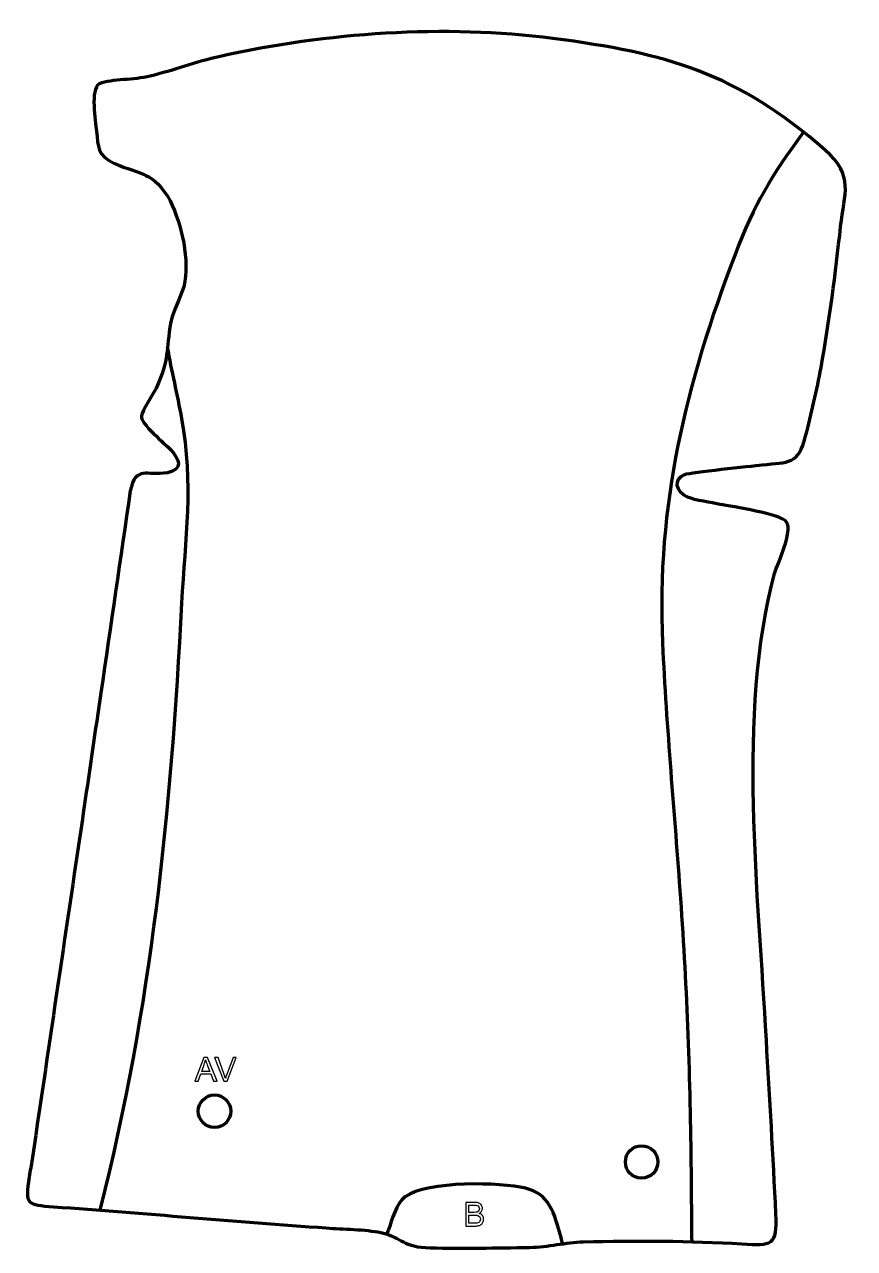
# Model space of a CAD drawing. Header units: millimetres. Extents: x 945 to 1584, y -90 to 851.
import ezdxf

# ---------------------------------------------------------------- set-up
doc = ezdxf.new("R2010")
doc.units = ezdxf.units.MM
doc.header["$MEASUREMENT"] = 0
doc.layers.add('layer 2', color=7, linetype='Continuous')
doc.layers.add('layer 3', color=7, linetype='Continuous')

msp = doc.modelspace()

# ---------------------------------------------------------------- linework, layer by layer
at = {"layer": 'layer 2', "color": 142, "lineweight": 200}
for centre in [(1091.5783, 15.5106), (1420.0586, -23.5158)]:
    msp.add_ellipse(centre, major_axis=(0, 12.5), ratio=1, dxfattribs=at)
at = {"layer": 'layer 2', "color": 142, "lineweight": 158}
for points, knots in [([(1544.683, 768.6825), (1518.8635, 733.1038), (1507.6099, 715.3805), (1491.689, 673.8151), (1491.689, 673.8151), (1454.1372, 575.3573), (1431.3533, 481.7092), (1436.1235, 375.5901), (1436.1235, 375.5901), (1439.1767, 310.2587), (1445.3387, 244.4068), (1449.9677, 179.0738), (1449.9677, 179.0738), (1454.9334, 108.9902), (1457.4059, 39.3655), (1458.0662, -30.8797), (1458.0662, -30.8797), (1458.2354, -48.865), (1458.4043, -66.8502), (1458.5733, -84.8355)], [0, 0, 0, 0, 0.16666667, 0.16666667, 0.16666667, 0.16666667, 0.33333333, 0.33333333, 0.33333333, 0.33333333, 0.5, 0.5, 0.5, 0.5, 0.66666667, 0.66666667, 0.66666667, 0.66666667, 1, 1, 1, 1]), ([(1003.8705, -59.6311), (1043.3502, 96.3054), (1058.2456, 246.1823), (1066.4578, 406.2458), (1066.4578, 406.2458), (1069.2979, 456.5338), (1075.7148, 497.659), (1066.4446, 548.3339), (1066.4446, 548.3339), (1063.0888, 566.6783), (1058.7651, 584.8103), (1055.4601, 603.1801)], [0, 0, 0, 0, 0.25, 0.25, 0.25, 0.25, 0.5, 0.5, 0.5, 0.5, 1, 1, 1, 1]), ([(1359.3389, -86.4888), (1352.4935, -59.7387), (1348.4133, -48.0667), (1330.6735, -43.7272), (1330.6735, -43.7272), (1312.0827, -39.1795), (1255.3188, -37.7302), (1238.005, -50.4556), (1238.005, -50.4556), (1231.6477, -55.1283), (1227.9624, -68.4725), (1225.2768, -75.8238), (1225.2768, -75.8238), (1224.868, -76.9082), (1224.4603, -77.9931), (1224.0512, -79.0774)], [0, 0, 0, 0, 0.2, 0.2, 0.2, 0.2, 0.4, 0.4, 0.4, 0.4, 0.6, 0.6, 0.6, 0.6, 1, 1, 1, 1])]:
    msp.add_open_spline(points, degree=3, knots=knots, dxfattribs=at)
at = {"layer": 'layer 2', "color": 142}
for points, knots in [([(1076.4594, 38.6971), (1076.4594, 38.6971), (1083.4359, 56.8835), (1083.4359, 56.8835), (1083.4359, 56.8835), (1083.4359, 56.8835), (1086.0818, 56.8835), (1086.0818, 56.8835), (1086.0818, 56.8835), (1086.0818, 56.8835), (1093.4859, 38.6971), (1093.4859, 38.6971), (1093.4859, 38.6971), (1093.4859, 38.6971), (1090.7469, 38.6971), (1090.7469, 38.6971), (1090.7469, 38.6971), (1090.7469, 38.6971), (1088.6429, 44.2089), (1088.6429, 44.2089), (1088.6429, 44.2089), (1088.6429, 44.2089), (1080.9848, 44.2089), (1080.9848, 44.2089), (1080.9848, 44.2089), (1080.9848, 44.2089), (1079.0121, 38.6971), (1079.0121, 38.6971), (1079.0121, 38.6971), (1079.0121, 38.6971), (1076.4594, 38.6971), (1076.4594, 38.6971)], [0, 0, 0, 0, 0.11111111, 0.11111111, 0.11111111, 0.11111111, 0.22222222, 0.22222222, 0.22222222, 0.22222222, 0.33333333, 0.33333333, 0.33333333, 0.33333333, 0.44444444, 0.44444444, 0.44444444, 0.44444444, 0.55555556, 0.55555556, 0.55555556, 0.55555556, 0.66666667, 0.66666667, 0.66666667, 0.66666667, 0.77777778, 0.77777778, 0.77777778, 0.77777778, 1, 1, 1, 1]), ([(1098.6929, 38.6971), (1098.6929, 38.6971), (1091.6656, 56.8835), (1091.6656, 56.8835), (1091.6656, 56.8835), (1091.6656, 56.8835), (1094.2733, 56.8835), (1094.2733, 56.8835), (1094.2733, 56.8835), (1094.2733, 56.8835), (1098.9977, 43.667), (1098.9977, 43.667), (1098.9977, 43.667), (1099.3745, 42.6087), (1099.6962, 41.6181), (1099.9502, 40.691), (1099.9502, 40.691), (1100.2296, 41.6858), (1100.5556, 42.6764), (1100.9281, 43.667), (1100.9281, 43.667), (1100.9281, 43.667), (1105.8303, 56.8835), (1105.8303, 56.8835), (1105.8303, 56.8835), (1105.8303, 56.8835), (1108.2856, 56.8835), (1108.2856, 56.8835), (1108.2856, 56.8835), (1108.2856, 56.8835), (1101.1948, 38.6971), (1101.1948, 38.6971), (1101.1948, 38.6971), (1101.1948, 38.6971), (1098.6929, 38.6971), (1098.6929, 38.6971)], [0, 0, 0, 0, 0.1, 0.1, 0.1, 0.1, 0.2, 0.2, 0.2, 0.2, 0.3, 0.3, 0.3, 0.3, 0.4, 0.4, 0.4, 0.4, 0.5, 0.5, 0.5, 0.5, 0.6, 0.6, 0.6, 0.6, 0.7, 0.7, 0.7, 0.7, 0.8, 0.8, 0.8, 0.8, 1, 1, 1, 1]), ([(1081.6918, 46.1647), (1081.6918, 46.1647), (1087.8894, 46.1647), (1087.8894, 46.1647), (1087.8894, 46.1647), (1087.8894, 46.1647), (1085.9929, 51.2066), (1085.9929, 51.2066), (1085.9929, 51.2066), (1085.4214, 52.7391), (1084.9896, 54.0048), (1084.689, 55.0039), (1084.689, 55.0039), (1084.4392, 53.8186), (1084.1048, 52.6544), (1083.6857, 51.5029), (1083.6857, 51.5029), (1083.6857, 51.5029), (1081.6918, 46.1647), (1081.6918, 46.1647)], [0, 0, 0, 0, 0.16666667, 0.16666667, 0.16666667, 0.16666667, 0.33333333, 0.33333333, 0.33333333, 0.33333333, 0.5, 0.5, 0.5, 0.5, 0.66666667, 0.66666667, 0.66666667, 0.66666667, 1, 1, 1, 1]), ([(1284.8243, -72.8304), (1284.8243, -72.8304), (1284.8243, -54.644), (1284.8243, -54.644), (1284.8243, -54.644), (1284.8243, -54.644), (1291.6484, -54.644), (1291.6484, -54.644), (1291.6484, -54.644), (1293.037, -54.644), (1294.1503, -54.826), (1294.9928, -55.1943), (1294.9928, -55.1943), (1295.831, -55.5626), (1296.4871, -56.1299), (1296.9613, -56.8961), (1296.9613, -56.8961), (1297.4396, -57.6581), (1297.6767, -58.4582), (1297.6767, -59.2964), (1297.6767, -59.2964), (1297.6767, -60.0711), (1297.465, -60.8035), (1297.0459, -61.4893), (1297.0459, -61.4893), (1296.6268, -62.1751), (1295.9918, -62.7297), (1295.1409, -63.153), (1295.1409, -63.153), (1296.2416, -63.4747), (1297.0883, -64.0251), (1297.6767, -64.804), (1297.6767, -64.804), (1298.2694, -65.5787), (1298.5657, -66.4973), (1298.5657, -67.5557), (1298.5657, -67.5557), (1298.5657, -68.4108), (1298.3837, -69.2024), (1298.0238, -69.9348), (1298.0238, -69.9348), (1297.664, -70.6672), (1297.2195, -71.2302), (1296.6903, -71.6281), (1296.6903, -71.6281), (1296.1612, -72.0218), (1295.4965, -72.3224), (1294.7007, -72.5256), (1294.7007, -72.5256), (1293.9006, -72.7288), (1292.9227, -72.8304), (1291.7627, -72.8304), (1291.7627, -72.8304), (1291.7627, -72.8304), (1284.8243, -72.8304), (1284.8243, -72.8304)], [0, 0, 0, 0, 0.06666667, 0.06666667, 0.06666667, 0.06666667, 0.13333333, 0.13333333, 0.13333333, 0.13333333, 0.2, 0.2, 0.2, 0.2, 0.26666667, 0.26666667, 0.26666667, 0.26666667, 0.33333333, 0.33333333, 0.33333333, 0.33333333, 0.4, 0.4, 0.4, 0.4, 0.46666667, 0.46666667, 0.46666667, 0.46666667, 0.53333333, 0.53333333, 0.53333333, 0.53333333, 0.6, 0.6, 0.6, 0.6, 0.66666667, 0.66666667, 0.66666667, 0.66666667, 0.73333333, 0.73333333, 0.73333333, 0.73333333, 0.8, 0.8, 0.8, 0.8, 0.86666667, 0.86666667, 0.86666667, 0.86666667, 1, 1, 1, 1]), ([(1287.2373, -62.2894), (1287.2373, -62.2894), (1291.1701, -62.2894), (1291.1701, -62.2894), (1291.1701, -62.2894), (1292.2369, -62.2894), (1293.0031, -62.2174), (1293.4645, -62.0777), (1293.4645, -62.0777), (1294.0784, -61.8957), (1294.5398, -61.5909), (1294.8488, -61.1676), (1294.8488, -61.1676), (1295.1579, -60.7442), (1295.3145, -60.2151), (1295.3145, -59.5758), (1295.3145, -59.5758), (1295.3145, -58.9705), (1295.1706, -58.4371), (1294.8785, -57.9799), (1294.8785, -57.9799), (1294.5906, -57.5184), (1294.1757, -57.2009), (1293.6381, -57.0316), (1293.6381, -57.0316), (1293.1005, -56.8623), (1292.1776, -56.7776), (1290.8737, -56.7776), (1290.8737, -56.7776), (1290.8737, -56.7776), (1287.2373, -56.7776), (1287.2373, -56.7776), (1287.2373, -56.7776), (1287.2373, -56.7776), (1287.2373, -62.2894), (1287.2373, -62.2894)], [0, 0, 0, 0, 0.1, 0.1, 0.1, 0.1, 0.2, 0.2, 0.2, 0.2, 0.3, 0.3, 0.3, 0.3, 0.4, 0.4, 0.4, 0.4, 0.5, 0.5, 0.5, 0.5, 0.6, 0.6, 0.6, 0.6, 0.7, 0.7, 0.7, 0.7, 0.8, 0.8, 0.8, 0.8, 1, 1, 1, 1]), ([(1287.2373, -70.6968), (1287.2373, -70.6968), (1291.767, -70.6968), (1291.767, -70.6968), (1291.767, -70.6968), (1292.5459, -70.6968), (1293.092, -70.6672), (1293.4095, -70.6079), (1293.4095, -70.6079), (1293.9598, -70.5105), (1294.4255, -70.3454), (1294.798, -70.1126), (1294.798, -70.1126), (1295.1706, -69.8798), (1295.4754, -69.5411), (1295.7167, -69.0966), (1295.7167, -69.0966), (1295.958, -68.6521), (1296.0765, -68.1399), (1296.0765, -67.5599), (1296.0765, -67.5599), (1296.0765, -66.8783), (1295.9029, -66.2899), (1295.5516, -65.7861), (1295.5516, -65.7861), (1295.2044, -65.2824), (1294.7218, -64.931), (1294.1038, -64.7278), (1294.1038, -64.7278), (1293.4899, -64.5246), (1292.6009, -64.423), (1291.4452, -64.423), (1291.4452, -64.423), (1291.4452, -64.423), (1287.2373, -64.423), (1287.2373, -64.423), (1287.2373, -64.423), (1287.2373, -64.423), (1287.2373, -70.6968), (1287.2373, -70.6968)], [0, 0, 0, 0, 0.09090909, 0.09090909, 0.09090909, 0.09090909, 0.18181818, 0.18181818, 0.18181818, 0.18181818, 0.27272727, 0.27272727, 0.27272727, 0.27272727, 0.36363636, 0.36363636, 0.36363636, 0.36363636, 0.45454545, 0.45454545, 0.45454545, 0.45454545, 0.54545455, 0.54545455, 0.54545455, 0.54545455, 0.63636364, 0.63636364, 0.63636364, 0.63636364, 0.72727273, 0.72727273, 0.72727273, 0.72727273, 0.81818182, 0.81818182, 0.81818182, 0.81818182, 1, 1, 1, 1])]:
    msp.add_open_spline(points, degree=3, knots=knots, dxfattribs=at)
at = {"layer": 'layer 3', "color": 242, "lineweight": 158}
msp.add_open_spline([(991.3688, 249.9975), (995.6239, 279.1417), (999.8792, 308.2859), (1004.1344, 337.4301), (1004.1344, 337.4301), (1011.6929, 389.1523), (1019.3192, 440.8647), (1026.7544, 492.6047), (1026.7544, 492.6047), (1031.0631, 512.5746), (1039.5355, 503.8058), (1055.339, 506.5768), (1055.339, 506.5768), (1067.7092, 509.3396), (1064.543, 516.6417), (1058.072, 524.211), (1058.072, 524.211), (1053.4996, 529.0307), (1034.2942, 544.2369), (1035.2889, 550.4156), (1035.2889, 550.4156), (1035.8757, 554.0603), (1044.3181, 566.7739), (1046.6167, 571.5882), (1046.6167, 571.5882), (1057.1117, 595.1293), (1053.9602, 599.5299), (1058.0094, 622.7144), (1058.0094, 622.7144), (1060.6577, 633.5741), (1064.8034, 639.966), (1067.8755, 649.6393), (1067.8755, 649.6393), (1072.8832, 670.5599), (1066.2522, 696.6307), (1057.5159, 715.8479), (1057.5159, 715.8479), (1044.0854, 738.8354), (1035.0373, 735.2584), (1014.2188, 744.7747), (1014.2188, 744.7747), (1001.2315, 750.7112), (1002.295, 756.9476), (1000.7601, 769.6688), (1000.7601, 769.6688), (999.8773, 776.836), (995.9551, 801.6127), (1002.8216, 805.7396), (1002.8216, 805.7396), (1012.9281, 809.6066), (1029.8484, 808.4905), (1042.0607, 811.6107), (1042.0607, 811.6107), (1060.3034, 816.2716), (1077.2358, 822.5542), (1095.9512, 826.8551), (1095.9512, 826.8551), (1177.8194, 845.1102), (1268.5715, 851.4001), (1351.8657, 840.6235), (1351.8657, 840.6235), (1439.3062, 829.2555), (1493.4616, 814.266), (1561.309, 754.775), (1561.309, 754.775), (1583.8251, 735.0321), (1576.0071, 721.7852), (1573.1637, 696.0841), (1573.1637, 696.0841), (1569.148, 659.7866), (1564.645, 623.4106), (1558.0789, 587.4778), (1558.0789, 587.4778), (1554.9411, 570.4023), (1550.4509, 551.7663), (1546.2411, 534.8569), (1546.2411, 534.8569), (1540.6694, 512.4774), (1533.385, 514.9785), (1512.7422, 512.6942), (1512.7422, 512.6942), (1503.9937, 511.6482), (1457.7875, 507.0142), (1453.3482, 505.2871), (1453.3482, 505.2871), (1444.3084, 501.7701), (1446.2187, 491.714), (1455.429, 487.7907), (1455.429, 487.7907), (1460.9573, 485.4358), (1473.88, 483.6479), (1480.6136, 482.2131), (1480.6136, 482.2131), (1489.4872, 480.552), (1527.6167, 474.8637), (1531.5959, 468.673), (1531.5959, 468.673), (1536.346, 461.283), (1525.1163, 437.5419), (1522.2449, 428.9998), (1522.2449, 428.9998), (1493.4677, 321.701), (1510.1394, 181.5185), (1516.0425, 70.3363), (1516.0425, 70.3363), (1518.4198, 25.7545), (1521.3708, -19.0166), (1523.3516, -63.5854), (1523.3516, -63.5854), (1524.6675, -87.9037), (1520.0974, -88.0635), (1497.2546, -86.5396), (1497.2546, -86.5396), (1457.2223, -84.0403), (1415.5217, -83.9189), (1375.4094, -84.9698), (1375.4094, -84.9698), (1361.2846, -85.3399), (1348.5514, -88.952), (1333.8209, -89.2262), (1333.8209, -89.2262), (1308.7307, -89.6421), (1282.54, -90.1052), (1257.5006, -89.5948), (1257.5006, -89.5948), (1236.389, -89.1644), (1236.3452, -81.7229), (1219.5713, -77.8467), (1219.5713, -77.8467), (1207.6192, -75.297), (1190.286, -75.223), (1177.5274, -74.2875), (1177.5274, -74.2875), (1107.5751, -69.1394), (1037.6965, -63.1556), (967.7798, -57.9427), (967.7798, -57.9427), (947.6816, -56.4443), (945.4119, -56.845), (949.0378, -34.8554), (949.0378, -34.8554), (949.7768, -30.3737), (950.6035, -25.9099), (951.3211, -21.4247), (951.3211, -21.4247), (951.3211, -21.4247), (951.5827, -19.733), (951.5827, -19.733), (951.5827, -19.733), (964.7405, 69.6878), (977.9488, 159.1011), (991.15, 248.5155), (991.15, 248.5155), (991.15, 248.5155), (991.3688, 249.9975), (991.3688, 249.9975)], degree=3, knots=[0, 0, 0, 0, 0.025, 0.025, 0.025, 0.025, 0.05, 0.05, 0.05, 0.05, 0.075, 0.075, 0.075, 0.075, 0.1, 0.1, 0.1, 0.1, 0.125, 0.125, 0.125, 0.125, 0.15, 0.15, 0.15, 0.15, 0.175, 0.175, 0.175, 0.175, 0.2, 0.2, 0.2, 0.2, 0.225, 0.225, 0.225, 0.225, 0.25, 0.25, 0.25, 0.25, 0.275, 0.275, 0.275, 0.275, 0.3, 0.3, 0.3, 0.3, 0.325, 0.325, 0.325, 0.325, 0.35, 0.35, 0.35, 0.35, 0.375, 0.375, 0.375, 0.375, 0.4, 0.4, 0.4, 0.4, 0.425, 0.425, 0.425, 0.425, 0.45, 0.45, 0.45, 0.45, 0.475, 0.475, 0.475, 0.475, 0.5, 0.5, 0.5, 0.5, 0.525, 0.525, 0.525, 0.525, 0.55, 0.55, 0.55, 0.55, 0.575, 0.575, 0.575, 0.575, 0.6, 0.6, 0.6, 0.6, 0.625, 0.625, 0.625, 0.625, 0.65, 0.65, 0.65, 0.65, 0.675, 0.675, 0.675, 0.675, 0.7, 0.7, 0.7, 0.7, 0.725, 0.725, 0.725, 0.725, 0.75, 0.75, 0.75, 0.75, 0.775, 0.775, 0.775, 0.775, 0.8, 0.8, 0.8, 0.8, 0.825, 0.825, 0.825, 0.825, 0.85, 0.85, 0.85, 0.85, 0.875, 0.875, 0.875, 0.875, 0.9, 0.9, 0.9, 0.9, 0.925, 0.925, 0.925, 0.925, 0.95, 0.95, 0.95, 0.95, 1, 1, 1, 1], dxfattribs=at)

doc.saveas('drawing.dxf')
